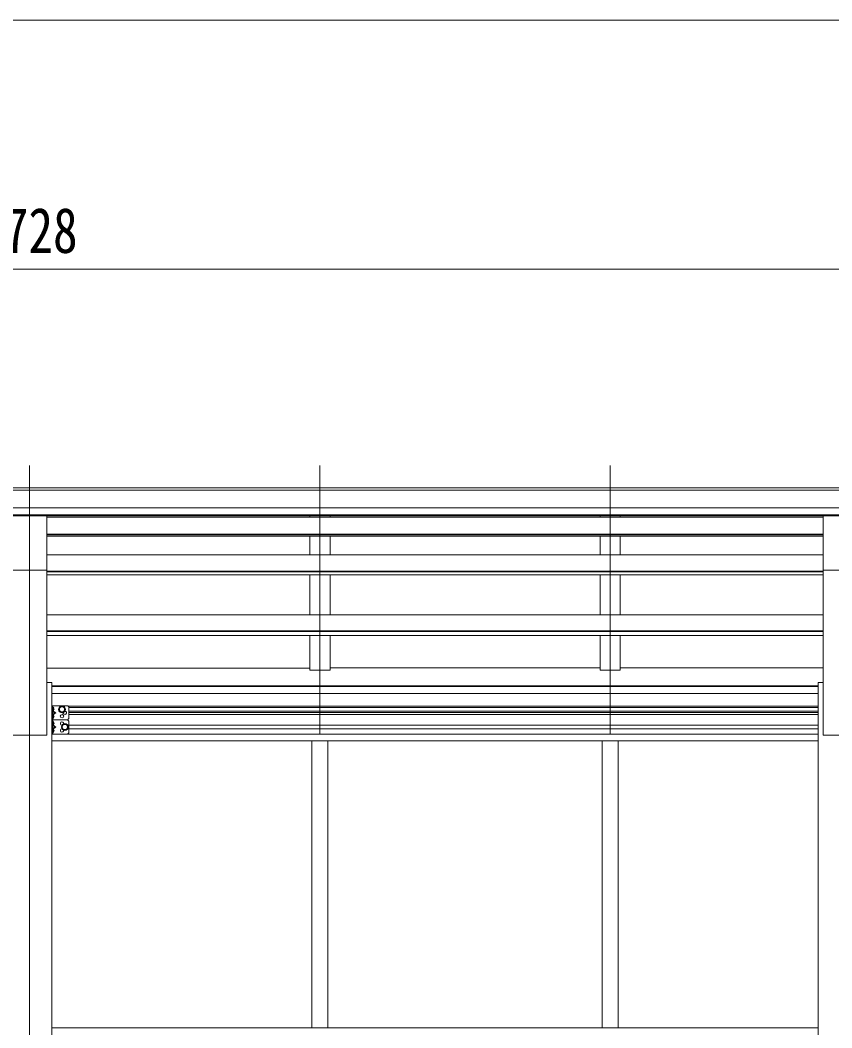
# Model space of a CAD drawing. Units: millimetres at full size; details may follow other scales. Extents: x -9783 to 9892, y -6828 to 6752.
# Drawn here: x -717 to 1285, y 282 to 2765 of the extents above; entities that cross this region are included whole.
import ezdxf
from ezdxf.enums import TextEntityAlignment as Align

# ---------------------------------------------------------------- set-up
doc = ezdxf.new("R2010")
doc.units = ezdxf.units.MM
doc.header["$LTSCALE"] = 35
for name, color, linetype, lineweight in [('0-1_本体', 4, 'Continuous', 9), ('0-2_部品', 7, 'Continuous', 9), ('0-8_PARTS2', 2, 'Continuous', 9), ('0-A_寸法', 6, 'Continuous', 9), ('1-1_GLASS', 4, 'Continuous', 9), ('1-2_GLASS_SEAL', 7, 'Continuous', 9)]:
    doc.layers.add(name, color=color, linetype=linetype, lineweight=lineweight)
doc.styles.add('ＭＳ ゴシック', font='')
doc.styles.get('ＭＳ ゴシック').set_extended_font_data('MS Gothic')

msp = doc.modelspace()

# ---------------------------------------------------------------- linework, layer by layer
at = {"layer": '0-1_本体'}
for p, q in [((-3551.53, 1612.37), (2163.47, 1612.37)), ((-3551.53, 1607.02), (2163.47, 1607.02)), ((-3551.53, 1563.5), (2163.47, 1563.5)), ((-3551.53, 1545.83), (2163.47, 1545.83)), ((-651.53, 1543.45), (1263.47, 1543.45)), ((-651.53, 1540.5), (1263.47, 1540.5)), ((-3.03, 1543.45), (-3.03, 1540.5)), ((46.97, 1543.45), (46.97, 1540.5)), ((712.97, 1543.45), (712.97, 1540.5)), ((762.97, 1543.45), (762.97, 1540.5)), ((-651.53, 1498.54), (1263.47, 1498.54)), ((-651.53, 1496.85), (1263.47, 1496.85)), ((-651.53, 1493.06), (1263.47, 1493.06)), ((-3.03, 1493.06), (-3.03, 1447.64)), ((46.97, 1493.06), (46.97, 1447.64)), ((712.97, 1493.06), (712.97, 1447.64)), ((762.97, 1493.06), (762.97, 1447.64)), ((-651.53, 1447.64), (1263.47, 1447.64)), ((-651.53, 1002.84), (-651.53, 1409.8)), ((-651.53, 1407.05), (1263.47, 1407.05)), ((-651.53, 1405.37), (1263.47, 1405.37)), ((-651.53, 1398.5), (1263.47, 1398.5)), ((-3.03, 1398.5), (-3.03, 1299.4)), ((46.97, 1398.5), (46.97, 1299.4)), ((712.97, 1398.5), (712.97, 1299.4)), ((762.97, 1398.5), (762.97, 1299.4)), ((1263.47, 1002.84), (1263.47, 1409.8)), ((-651.53, 1299.4), (1263.47, 1299.4)), ((-651.53, 1260.26), (1263.47, 1260.26)), ((-651.53, 1258.59), (1263.47, 1258.59)), ((-651.53, 1248.95), (1263.47, 1248.95)), ((-3.03, 1248.95), (-3.03, 1163.45)), ((712.97, 1248.95), (712.97, 1163.45)), ((-651.53, 1168.24), (-3.03, 1168.24)), ((46.97, 1168.66), (712.97, 1168.66)), ((762.97, 1168.66), (1263.47, 1168.66)), ((-651.53, 1132.84), (-639.03, 1132.84)), ((-639.03, 1132.84), (-639.03, -1747.15)), ((-639.03, 1124.36), (1250.97, 1124.36)), ((-639.03, 1122.98), (1250.97, 1122.98)), ((1250.97, 1132.84), (1263.47, 1132.84)), ((1250.97, 1132.84), (1250.97, -1747.15)), ((-639.03, 1105.8), (1250.97, 1105.8)), ((-736.53, 1002.84), (-651.53, 1002.84)), ((1263.47, 1002.84), (1348.47, 1002.84))]:
    msp.add_line(p, q, dxfattribs=at)
for points in [[(46.97, 1248.95), (46.97, 1163.45), (-3.03, 1163.45)], [(762.97, 1248.95), (762.97, 1163.45), (712.97, 1163.45)]]:
    msp.add_lwpolyline(points, dxfattribs=at)
at = {"layer": '0-2_部品'}
for p, q in [((-736.53, 1543.96), (-651.53, 1543.96)), ((-651.53, 1409.81), (-651.53, 1543.96)), ((1263.47, 1543.96), (1348.47, 1543.96)), ((1263.47, 1409.81), (1263.47, 1543.96)), ((-736.53, 1409.81), (-651.53, 1409.81)), ((1263.47, 1409.81), (1348.47, 1409.81))]:
    msp.add_line(p, q, dxfattribs=at)
at = {"layer": '0-8_PARTS2'}
for p, q in [((-694.03, 1005.19), (-694.03, 1667.71)), ((21.97, 1005.19), (21.97, 1667.71)), ((737.97, 1005.19), (737.97, 1667.71)), ((-694.03, 1098.98), (-694.03, -1847.15))]:
    msp.add_line(p, q, dxfattribs=at)
at = {"layer": '0-A_寸法'}
for p, q in [((-3578.03, 2765.36), (7917.97, 2765.36)), ((-3558.03, 2151.2), (2169.97, 2151.2))]:
    msp.add_line(p, q, dxfattribs=at)
at = {"layer": '1-1_GLASS'}
for p, q in [((-599.03, 1074.55), (1250.97, 1074.55)), ((-597.05, 1071.05), (1250.97, 1071.05)), ((-597.03, 1062.05), (1250.97, 1062.05)), ((-597.03, 1058.55), (1250.97, 1058.55)), ((1250.97, 1053.55), (-597.03, 1053.55)), ((-597.03, 1027.55), (1250.97, 1027.55)), ((-597.03, 1018.55), (1250.97, 1018.55)), ((-736.53, 1002.84), (-651.53, 1002.84)), ((-639.03, 1005.05), (1250.97, 1005.05)), ((1263.47, 1002.84), (1348.47, 1002.84)), ((-639.03, 989.05), (1250.97, 989.05)), ((1.98, 989.05), (1.98, 281.55)), ((41.98, 989.05), (41.98, 281.55)), ((717.98, 989.05), (717.98, 281.55)), ((757.98, 989.05), (757.98, 281.55)), ((-639.03, 281.55), (1250.97, 281.55))]:
    msp.add_line(p, q, dxfattribs=at)
at = {"layer": '1-2_GLASS_SEAL'}
for p, q in [((-639.03, 1075.55), (-639.03, 1040.55)), ((-602.03, 1075.55), (-639.03, 1075.55)), ((-636.53, 1075.55), (-636.53, 1040.55)), ((-636.03, 1071.05), (-635.22, 1070.91)), ((-597.03, 1070.55), (-597.03, 1045.55)), ((-636.03, 1063.05), (-636.53, 1063.14)), ((-636.53, 1058.05), (-629.53, 1058.05)), ((-636.03, 1045.05), (-636.53, 1045.14)), ((-636.03, 1063.05), (-635.22, 1063.2)), ((-636.03, 1053.05), (-635.22, 1052.91)), ((-636.03, 1045.05), (-635.22, 1045.2)), ((-602.03, 1040.55), (-639.03, 1040.55)), ((-636.53, 1040.55), (-636.53, 1005.55)), ((-636.03, 1028.05), (-636.53, 1028.14)), ((-636.53, 1023.05), (-629.53, 1023.05)), ((-636.03, 1036.05), (-635.22, 1035.91)), ((-636.03, 1028.05), (-635.22, 1028.2)), ((-597.03, 1035.55), (-597.03, 1010.55)), ((-602.03, 1005.55), (-639.03, 1005.55)), ((-636.03, 1010.05), (-636.53, 1010.14)), ((-636.03, 1018.05), (-635.22, 1017.91)), ((-636.03, 1010.05), (-635.22, 1010.2))]:
    msp.add_line(p, q, dxfattribs=at)
for points in [[(-636.91, 1067.05), (-636.28, 1068.24), (-634.05, 1069.35)], [(-636.03, 1063.05), (-636.03, 1071.05), (-636.53, 1070.97), (-636.53, 1063.14)], [(-636.91, 1067.05), (-636.28, 1065.87), (-634.05, 1064.75)], [(-636.91, 1049.05), (-636.28, 1050.24), (-634.05, 1051.35)], [(-636.91, 1049.05), (-636.28, 1047.87), (-634.05, 1046.75)], [(-636.53, 1063.05), (-629.53, 1058.05), (-636.53, 1053.05)], [(-636.03, 1045.05), (-636.03, 1053.05), (-636.53, 1052.97), (-636.53, 1045.14)], [(-602.03, 1040.55), (-639.03, 1040.55), (-639.03, 1005.55)], [(-636.91, 1032.05), (-636.28, 1033.24), (-634.05, 1034.35)], [(-636.91, 1032.05), (-636.28, 1030.87), (-634.05, 1029.75)], [(-636.03, 1028.05), (-636.03, 1036.05), (-636.53, 1035.97), (-636.53, 1028.14)], [(-636.53, 1028.05), (-629.53, 1023.05), (-636.53, 1018.05)], [(-636.91, 1014.05), (-636.28, 1015.24), (-634.05, 1016.35)], [(-636.91, 1014.05), (-636.28, 1012.87), (-634.05, 1011.75)], [(-636.03, 1010.05), (-636.03, 1018.05), (-636.53, 1017.97), (-636.53, 1010.14)]]:
    msp.add_lwpolyline(points, dxfattribs=at)
for points in [[(-614.03, 1059.05), (-620.53, 1062.8), (-620.53, 1070.31), (-614.03, 1074.06), (-607.53, 1070.31), (-607.53, 1062.8)], [(-607.03, 1015.55), (-613.53, 1019.3), (-613.53, 1026.81), (-607.03, 1030.56), (-600.53, 1026.81), (-600.53, 1019.3)]]:
    msp.add_lwpolyline(points, close=True, dxfattribs=at)
for centre, radius in [((-614.03, 1066.55), 8.5), ((-614.03, 1066.55), 7.5), ((-614.03, 1066.55), 6.5), ((-614.03, 1049.55), 4.25), ((-607.03, 1023.05), 8.5), ((-607.03, 1023.05), 7.5), ((-607.03, 1023.05), 6.5)]:
    msp.add_circle(centre, radius, dxfattribs=at)
for centre, radius, start, end in [((-635.38, 1070.03), 0.9, 32.05588, 80), ((-640.13, 1067.05), 6.5, 327.94412, 32.05588), ((-602.03, 1070.55), 5, 0, 90), ((-635.38, 1064.08), 0.9, 280, 327.94412), ((-635.38, 1052.03), 0.9, 32.05588, 80), ((-635.38, 1046.08), 0.9, 280, 327.94412), ((-640.13, 1049.05), 6.5, 327.94412, 32.05588), ((-607.03, 1058.05), 4.25, 173.70569, 85.23923), ((-602.03, 1045.55), 5, 270, 0), ((-635.38, 1035.03), 0.9, 32.05588, 80), ((-635.38, 1029.08), 0.9, 280, 327.94412), ((-640.13, 1032.05), 6.5, 327.94412, 32.05588), ((-614.03, 1031.55), 4.25, 353.70569, 265.23923), ((-614.03, 1014.55), 4.25, 94.76077, 6.29431), ((-602.03, 1035.55), 5, 0, 90), ((-635.38, 1017.03), 0.9, 32.05588, 80), ((-635.38, 1011.08), 0.9, 280, 327.94412), ((-640.13, 1014.05), 6.5, 327.94412, 32.05588), ((-602.03, 1010.55), 5, 270, 0)]:
    msp.add_arc(centre, radius, start, end, dxfattribs=at)

# ---------------------------------------------------------------- texts
at = {"layer": '0-A_寸法', "color": 7, "style": 'ＭＳ ゴシック', "width": 0.8}
msp.add_text('5728', height=111.4, dxfattribs=at).set_placement((-818.03, 2158.2), align=Align.BOTTOM_LEFT)

doc.saveas('drawing.dxf')
